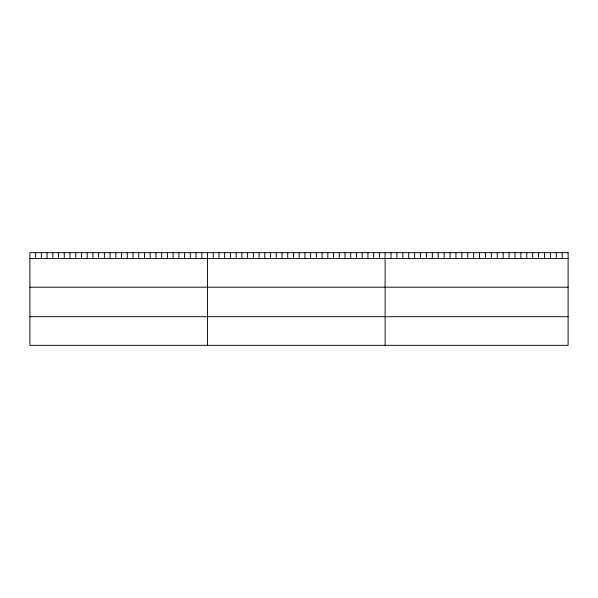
<?xml version="1.0" encoding="UTF-8"?>
<svg xmlns="http://www.w3.org/2000/svg" width="598" height="598" viewBox="0 0 598 598"><rect width="100%" height="100%" fill="white"/><g stroke="black" fill="none" stroke-linecap="round" stroke-linejoin="round"><path stroke-width="0.9" d="M29.9 258.568L568.1 258.568M29.9 287.204L568.1 287.204M29.9 316.701L568.1 316.701M562.195 252.662L562.195 258.568M556.297 252.662L556.297 258.568M550.392 252.662L550.392 258.568M544.486 252.662L544.486 258.568M538.589 252.662L538.589 258.568M532.683 252.662L532.683 258.568M526.778 252.662L526.778 258.568M520.88 252.662L520.88 258.568M514.975 252.662L514.975 258.568M509.07 252.662L509.07 258.568M503.172 252.662L503.172 258.568M497.267 252.662L497.267 258.568M491.362 252.662L491.362 258.568M485.464 252.662L485.464 258.568M479.559 252.662L479.559 258.568M473.653 252.662L473.653 258.568M467.748 252.662L467.748 258.568M461.85 252.662L461.85 258.568M455.945 252.662L455.945 258.568M450.04 252.662L450.04 258.568M444.142 252.662L444.142 258.568M438.237 252.662L438.237 258.568M432.332 252.662L432.332 258.568M426.434 252.662L426.434 258.568M420.529 252.662L420.529 258.568M414.623 252.662L414.623 258.568M408.726 252.662L408.726 258.568M402.82 252.662L402.82 258.568M396.915 252.662L396.915 258.568M391.017 252.662L391.017 258.568M385.112 252.662L385.112 345.338M379.386 252.662L379.386 258.568M373.653 252.662L373.653 258.568M367.927 252.662L367.927 258.568M362.194 252.662L362.194 258.568M356.468 252.662L356.468 258.568M350.734 252.662L350.734 258.568M345.009 252.662L345.009 258.568M339.275 252.662L339.275 258.568M333.549 252.662L333.549 258.568M327.816 252.662L327.816 258.568M322.09 252.662L322.09 258.568M316.364 252.662L316.364 258.568M310.631 252.662L310.631 258.568M304.905 252.662L304.905 258.568M299.172 252.662L299.172 258.568M293.446 252.662L293.446 258.568M287.713 252.662L287.713 258.568M281.987 252.662L281.987 258.568M276.254 252.662L276.254 258.568M270.528 252.662L270.528 258.568M264.802 252.662L264.802 258.568M259.069 252.662L259.069 258.568M253.343 252.662L253.343 258.568M247.609 252.662L247.609 258.568M241.884 252.662L241.884 258.568M236.15 252.662L236.15 258.568M230.424 252.662L230.424 258.568M224.691 252.662L224.691 258.568M218.965 252.662L218.965 258.568M213.232 252.662L213.232 258.568M207.506 252.662L207.506 345.338M201.78 252.662L201.78 258.568M196.047 252.662L196.047 258.568M190.321 252.662L190.321 258.568M184.588 252.662L184.588 258.568M178.862 252.662L178.862 258.568M173.128 252.662L173.128 258.568M167.403 252.662L167.403 258.568M161.669 252.662L161.669 258.568M155.943 252.662L155.943 258.568M150.21 252.662L150.21 258.568M144.484 252.662L144.484 258.568M138.758 252.662L138.758 258.568M133.025 252.662L133.025 258.568M127.299 252.662L127.299 258.568M121.566 252.662L121.566 258.568M115.84 252.662L115.84 258.568M110.107 252.662L110.107 258.568M104.381 252.662L104.381 258.568M98.648 252.662L98.648 258.568M92.922 252.662L92.922 258.568M87.196 252.662L87.196 258.568M81.463 252.662L81.463 258.568M75.737 252.662L75.737 258.568M70.003 252.662L70.003 258.568M64.278 252.662L64.278 258.568M58.544 252.662L58.544 258.568M52.818 252.662L52.818 258.568M47.085 252.662L47.085 258.568M41.359 252.662L41.359 258.568M35.626 252.662L35.626 258.568M568.1 252.662L29.9 252.662L29.9 345.338L568.1 345.338L568.1 252.662"/></g></svg>
